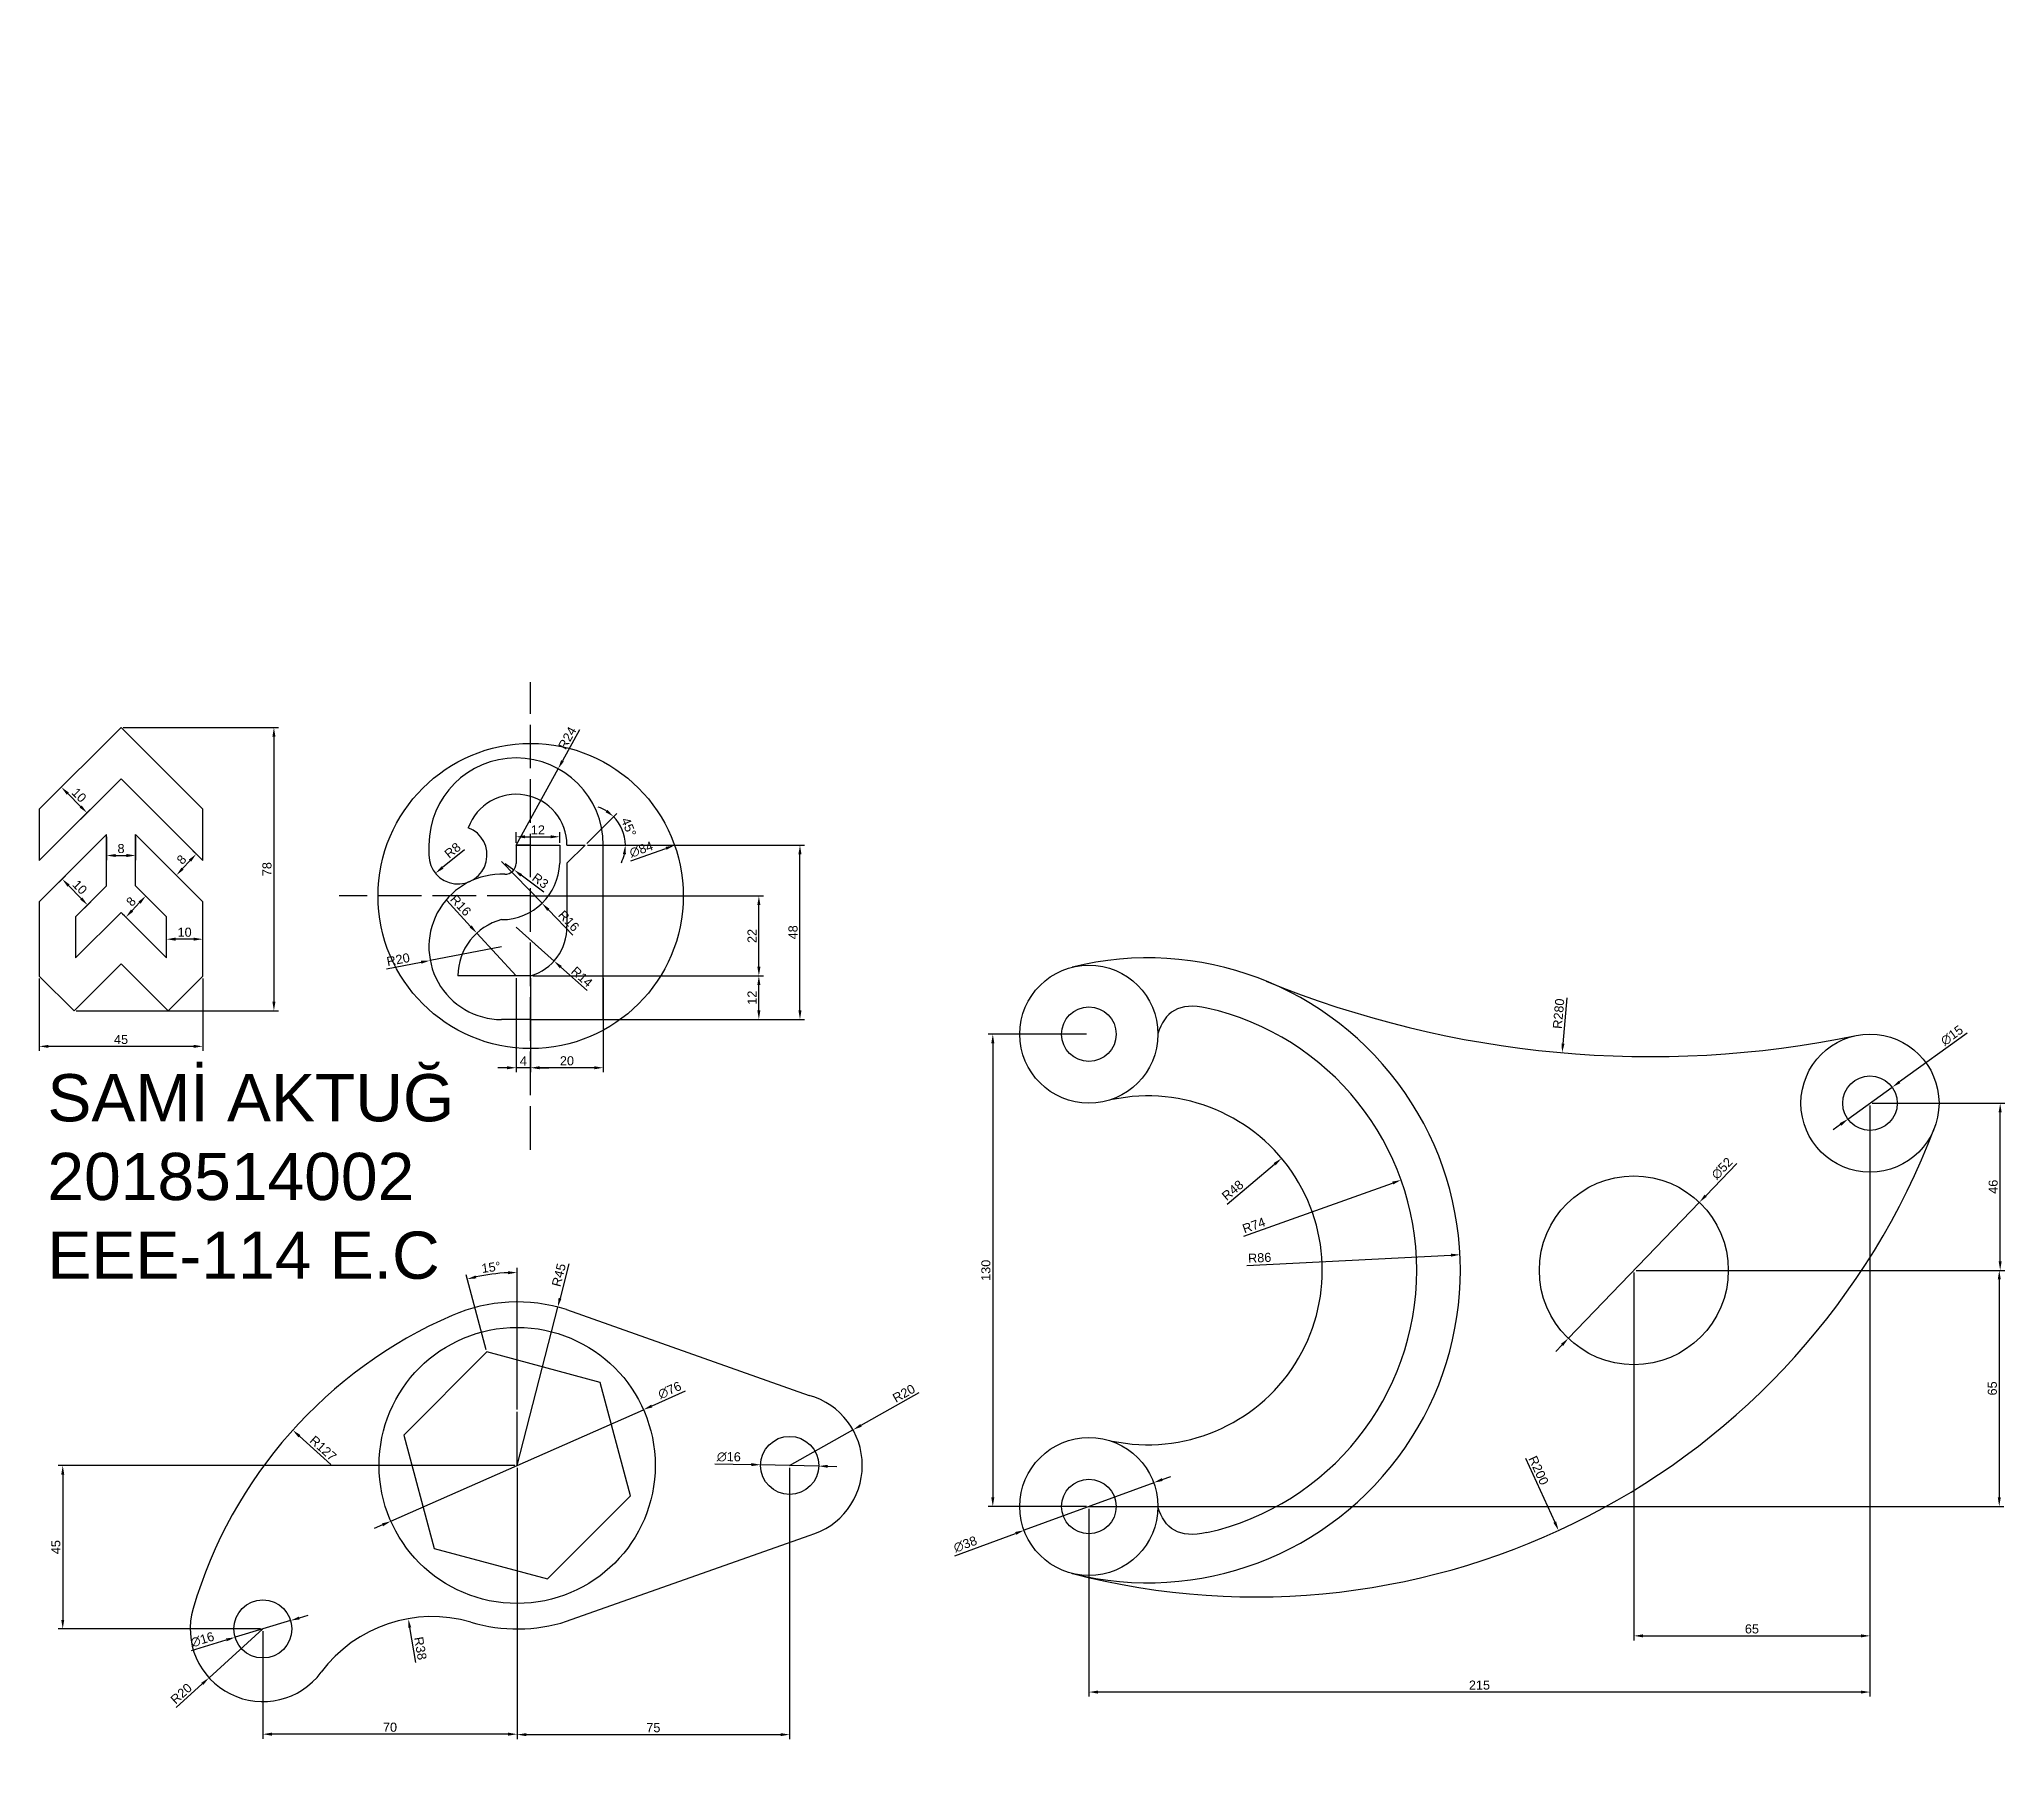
# Model space of a CAD drawing. Header units: millimetres. Extents: x 3 to 544, y 0 to 472.
import ezdxf

# ---------------------------------------------------------------- set-up
doc = ezdxf.new("R2010")
doc.units = ezdxf.units.MM
doc.linetypes.add('ACAD_ISO02W100', pattern=[15, 12, -3])
doc.layers.add('support', color=7, linetype='Continuous')
doc.styles.get("Standard").update_dxf_attribs({"font": 'arial.ttf'})
doc.dimstyles.new('ISO-25', dxfattribs={"dimtxt": 2.5, "dimasz": 2.5, "dimexe": 1.25, "dimexo": 0.625, "dimtad": 1, "dimtxsty": 'Standard', "dimcen": 2.5, "dimadec": 0, "dimazin": 0, "dimtfac": 1, "dimtmove": 0, "dimatfit": 3, "dimfxl": 1, "dimarcsym": 0})

# ---------------------------------------------------------------- blocks, each defined once
blk = doc.blocks.new('*D1')
at = {"color": 0, "lineweight": -2, "transparency": 16777216}
blk.add_line((423.3, 207.93), (422.19, 195.28), dxfattribs=at)
at = {"color": 0, "transparency": 16777216}
blk.add_solid([(421.78, 195.32), (422.61, 195.24), (421.97, 192.79)], dxfattribs=at)
at = {"color": 0, "transparency": 16777216, "insert": (421, 203.54), "char_height": 2.5, "attachment_point": 5, "rotation": 85.0121}
blk.add_mtext('R280', dxfattribs=at)
blk = doc.blocks.new('*D2')
at = {"color": 0, "lineweight": -2, "transparency": 16777216}
blk.add_line((411.84, 81.19), (419.94, 63.57), dxfattribs=at)
at = {"color": 0, "transparency": 16777216}
blk.add_solid([(420.32, 63.74), (419.56, 63.4), (420.99, 61.3)], dxfattribs=at)
at = {"color": 0, "transparency": 16777216, "insert": (415.48, 77.82), "char_height": 2.5, "attachment_point": 5, "rotation": 294.6895}
blk.add_mtext('R200', dxfattribs=at)
blk = doc.blocks.new('*D3')
at = {"color": 0, "lineweight": -2, "transparency": 16777216}
blk.add_line((329.73, 151.14), (342.83, 162.11), dxfattribs=at)
at = {"color": 0, "transparency": 16777216}
blk.add_solid([(342.56, 162.43), (343.1, 161.79), (344.75, 163.72)], dxfattribs=at)
at = {"color": 0, "transparency": 16777216, "insert": (331.28, 154.92), "char_height": 2.5, "attachment_point": 5, "rotation": 39.9592}
blk.add_mtext('R48', dxfattribs=at)
blk = doc.blocks.new('*D4')
at = {"color": 0, "lineweight": -2, "transparency": 16777216}
blk.add_line((334.34, 142.3), (375.3, 156.91), dxfattribs=at)
at = {"color": 0, "transparency": 16777216}
blk.add_solid([(375.16, 157.3), (375.44, 156.52), (377.66, 157.75)], dxfattribs=at)
at = {"color": 0, "transparency": 16777216, "insert": (337.11, 145.28), "char_height": 2.5, "attachment_point": 5, "rotation": 19.6274}
blk.add_mtext('R74', dxfattribs=at)
blk = doc.blocks.new('*D5')
at = {"color": 0, "lineweight": -2, "transparency": 16777216}
blk.add_line((335.2, 134.25), (391.35, 137.07), dxfattribs=at)
at = {"color": 0, "transparency": 16777216}
blk.add_solid([(391.33, 137.48), (391.37, 136.65), (393.85, 137.19)], dxfattribs=at)
at = {"color": 0, "transparency": 16777216, "insert": (338.71, 136.33), "char_height": 2.5, "attachment_point": 5, "rotation": 2.8663}
blk.add_mtext('R86', dxfattribs=at)
blk = doc.blocks.new('*D6')
at = {"color": 0, "lineweight": -2, "transparency": 16777216}
for p, q in [((291.08, 197.89), (264, 197.89)), ((265.25, 195.39), (265.25, 70.39)), ((291.08, 67.89), (264, 67.89))]:
    blk.add_line(p, q, dxfattribs=at)
at = {"color": 0, "transparency": 16777216}
for points in [[(264.83, 195.39), (265.67, 195.39), (265.25, 197.89)], [(264.83, 70.39), (265.67, 70.39), (265.25, 67.89)]]:
    blk.add_solid(points, dxfattribs=at)
at = {"color": 0, "transparency": 16777216, "insert": (263.35, 132.89), "char_height": 2.5, "attachment_point": 5, "rotation": 90}
blk.add_mtext('130', dxfattribs=at)
blk = doc.blocks.new('*D7')
at = {"color": 0, "lineweight": -2, "transparency": 16777216}
for p, q in [((311.89, 75.3), (314.24, 76.17)), ((309.54, 74.44), (273.87, 61.34)), ((254.81, 54.34), (271.53, 60.48))]:
    blk.add_line(p, q, dxfattribs=at)
at = {"color": 0, "transparency": 16777216}
for points in [[(311.75, 75.69), (312.03, 74.91), (309.54, 74.44)], [(271.38, 60.87), (271.67, 60.09), (273.87, 61.34)]]:
    blk.add_solid(points, dxfattribs=at)
at = {"color": 0, "transparency": 16777216, "insert": (257.68, 57.49), "char_height": 2.5, "attachment_point": 5, "rotation": 20.1683}
blk.add_mtext('∅38', dxfattribs=at)
blk = doc.blocks.new('*D8')
at = {"color": 0, "lineweight": -2, "transparency": 16777216}
for p, q in [((507.33, 178.89), (543.79, 178.89)), ((542.54, 135.39), (542.54, 176.39)), ((442.33, 132.89), (543.79, 132.89))]:
    blk.add_line(p, q, dxfattribs=at)
at = {"color": 0, "transparency": 16777216}
for points in [[(542.12, 176.39), (542.95, 176.39), (542.54, 178.89)], [(542.12, 135.39), (542.95, 135.39), (542.54, 132.89)]]:
    blk.add_solid(points, dxfattribs=at)
at = {"color": 0, "transparency": 16777216, "insert": (540.63, 155.89), "char_height": 2.5, "attachment_point": 5, "rotation": 90}
blk.add_mtext('46', dxfattribs=at)
blk = doc.blocks.new('*D9')
at = {"color": 0, "lineweight": -2, "transparency": 16777216}
for p, q in [((442.96, 132.89), (543.54, 132.89)), ((542.29, 130.39), (542.29, 70.39)), ((291.71, 67.89), (543.54, 67.89))]:
    blk.add_line(p, q, dxfattribs=at)
at = {"color": 0, "transparency": 16777216}
for points in [[(541.88, 130.39), (542.71, 130.39), (542.29, 132.89)], [(541.88, 70.39), (542.71, 70.39), (542.29, 67.89)]]:
    blk.add_solid(points, dxfattribs=at)
at = {"color": 0, "transparency": 16777216, "insert": (540.39, 100.39), "char_height": 2.5, "attachment_point": 5, "rotation": 90}
blk.add_mtext('65', dxfattribs=at)
blk = doc.blocks.new('*D10')
at = {"color": 0, "lineweight": -2, "transparency": 16777216}
for p, q in [((506.71, 178.27), (506.71, 15.56)), ((291.71, 67.27), (291.71, 15.56)), ((504.21, 16.81), (294.21, 16.81))]:
    blk.add_line(p, q, dxfattribs=at)
at = {"color": 0, "transparency": 16777216}
for points in [[(294.21, 17.22), (294.21, 16.39), (291.71, 16.81)], [(504.21, 17.22), (504.21, 16.39), (506.71, 16.81)]]:
    blk.add_solid(points, dxfattribs=at)
at = {"color": 0, "transparency": 16777216, "insert": (399.21, 18.71), "char_height": 2.5, "attachment_point": 5}
blk.add_mtext('215', dxfattribs=at)
blk = doc.blocks.new('*D11')
at = {"color": 0, "lineweight": -2, "transparency": 16777216}
for p, q in [((506.71, 178.27), (506.71, 31.03)), ((441.71, 132.27), (441.71, 31.03)), ((444.21, 32.28), (504.21, 32.28))]:
    blk.add_line(p, q, dxfattribs=at)
at = {"color": 0, "transparency": 16777216}
for points in [[(444.21, 32.7), (444.21, 31.86), (441.71, 32.28)], [(504.21, 32.7), (504.21, 31.86), (506.71, 32.28)]]:
    blk.add_solid(points, dxfattribs=at)
at = {"color": 0, "transparency": 16777216, "insert": (474.21, 34.18), "char_height": 2.5, "attachment_point": 5}
blk.add_mtext('65', dxfattribs=at)
blk = doc.blocks.new('*D12')
at = {"color": 0, "lineweight": -2, "transparency": 16777216}
for p, q in [((470.01, 162.28), (461.48, 153.42)), ((423.67, 114.16), (459.74, 151.62)), ((421.94, 112.36), (420.2, 110.56))]:
    blk.add_line(p, q, dxfattribs=at)
at = {"color": 0, "transparency": 16777216}
for points in [[(461.18, 153.71), (461.78, 153.13), (459.74, 151.62)], [(421.64, 112.65), (422.24, 112.07), (423.67, 114.16)]]:
    blk.add_solid(points, dxfattribs=at)
at = {"color": 0, "transparency": 16777216, "insert": (465.98, 160.94), "char_height": 2.5, "attachment_point": 5, "rotation": 46.0799}
blk.add_mtext('∅52', dxfattribs=at)
blk = doc.blocks.new('*D13')
at = {"color": 0, "lineweight": -2, "transparency": 16777216}
for p, q in [((533.48, 198.16), (514.82, 184.73)), ((500.62, 174.51), (512.79, 183.27)), ((498.59, 173.05), (496.56, 171.59))]:
    blk.add_line(p, q, dxfattribs=at)
at = {"color": 0, "transparency": 16777216}
for points in [[(514.58, 185.07), (515.07, 184.39), (512.79, 183.27)], [(498.35, 173.39), (498.83, 172.71), (500.62, 174.51)]]:
    blk.add_solid(points, dxfattribs=at)
at = {"color": 0, "transparency": 16777216, "insert": (529.26, 197.55), "char_height": 2.5, "attachment_point": 5, "rotation": 35.748}
blk.add_mtext('∅15', dxfattribs=at)
blk = doc.blocks.new('*D14')
at = {"color": 0, "lineweight": -2, "transparency": 16777216}
for p, q in [((3.23, 260.26), (9.74, 266.77)), ((10.31, 253.19), (16.81, 259.7)), ((10.62, 264.12), (14.16, 260.58))]:
    blk.add_line(p, q, dxfattribs=at)
at = {"color": 0, "transparency": 16777216}
for points in [[(10.92, 264.41), (10.33, 263.82), (8.86, 265.88)], [(14.45, 260.87), (13.86, 260.29), (15.93, 258.81)]]:
    blk.add_solid(points, dxfattribs=at)
at = {"color": 0, "transparency": 16777216, "insert": (13.74, 263.69), "char_height": 2.5, "attachment_point": 5, "rotation": 315}
blk.add_mtext('10', dxfattribs=at)
blk = doc.blocks.new('*D15')
at = {"color": 0, "lineweight": -2, "transparency": 16777216}
for p, q in [((21.29, 252.24), (21.29, 245.82)), ((29.29, 252.24), (29.29, 245.82)), ((23.79, 247.07), (26.79, 247.07))]:
    blk.add_line(p, q, dxfattribs=at)
at = {"color": 0, "transparency": 16777216}
for points in [[(23.79, 247.49), (23.79, 246.66), (21.29, 247.07)], [(26.79, 247.49), (26.79, 246.66), (29.29, 247.07)]]:
    blk.add_solid(points, dxfattribs=at)
at = {"color": 0, "transparency": 16777216, "insert": (25.29, 248.98), "char_height": 2.5, "attachment_point": 5}
blk.add_mtext('8', dxfattribs=at)
blk = doc.blocks.new('*D16')
at = {"color": 0, "lineweight": -2, "transparency": 16777216}
for p, q in [((25.92, 282.32), (68.62, 282.32)), ((67.37, 279.82), (67.37, 206.82)), ((12.97, 204.32), (68.62, 204.32))]:
    blk.add_line(p, q, dxfattribs=at)
at = {"color": 0, "transparency": 16777216}
for points in [[(66.95, 279.82), (67.78, 279.82), (67.37, 282.32)], [(66.95, 206.82), (67.78, 206.82), (67.37, 204.32)]]:
    blk.add_solid(points, dxfattribs=at)
at = {"color": 0, "transparency": 16777216, "insert": (65.47, 243.32), "char_height": 2.5, "attachment_point": 5, "rotation": 90}
blk.add_mtext('78', dxfattribs=at)
blk = doc.blocks.new('*D17')
at = {"color": 0, "lineweight": -2, "transparency": 16777216}
for p, q in [((2.79, 213.25), (2.79, 193.29)), ((47.79, 213.25), (47.79, 193.29)), ((45.29, 194.54), (5.29, 194.54))]:
    blk.add_line(p, q, dxfattribs=at)
at = {"color": 0, "transparency": 16777216}
for points in [[(5.29, 194.95), (5.29, 194.12), (2.79, 194.54)], [(45.29, 194.95), (45.29, 194.12), (47.79, 194.54)]]:
    blk.add_solid(points, dxfattribs=at)
at = {"color": 0, "transparency": 16777216, "insert": (25.29, 196.43), "char_height": 2.5, "attachment_point": 5}
blk.add_mtext('45', dxfattribs=at)
blk = doc.blocks.new('*D18')
at = {"color": 0, "lineweight": -2, "transparency": 16777216}
for p, q in [((37.79, 219.53), (37.79, 225.29)), ((45.29, 224.04), (40.29, 224.04)), ((47.79, 214.5), (47.79, 225.29))]:
    blk.add_line(p, q, dxfattribs=at)
at = {"color": 0, "transparency": 16777216}
for points in [[(40.29, 224.46), (40.29, 223.63), (37.79, 224.04)], [(45.29, 224.46), (45.29, 223.63), (47.79, 224.04)]]:
    blk.add_solid(points, dxfattribs=at)
at = {"color": 0, "transparency": 16777216, "insert": (42.79, 225.94), "char_height": 2.5, "attachment_point": 5}
blk.add_mtext('10', dxfattribs=at)
blk = doc.blocks.new('*D19')
at = {"color": 0, "lineweight": -2, "transparency": 16777216}
for p, q in [((6.24, 237.8), (9.98, 241.46)), ((14.33, 235.23), (10.83, 238.8)), ((13.24, 230.66), (16.97, 234.32))]:
    blk.add_line(p, q, dxfattribs=at)
at = {"color": 0, "transparency": 16777216}
for points in [[(11.13, 239.09), (10.54, 238.51), (9.09, 240.59)], [(14.63, 235.52), (14.03, 234.94), (16.08, 233.44)]]:
    blk.add_solid(points, dxfattribs=at)
at = {"color": 0, "transparency": 16777216, "insert": (13.94, 238.35), "char_height": 2.5, "attachment_point": 5, "rotation": 314.3933}
blk.add_mtext('10', dxfattribs=at)
blk = doc.blocks.new('*D20')
at = {"color": 0, "lineweight": -2, "transparency": 16777216}
for p, q in [((44.28, 245.66), (42.22, 243.46)), ((45.6, 247.84), (45.07, 248.34)), ((40.14, 241.99), (39.6, 242.49))]:
    blk.add_line(p, q, dxfattribs=at)
at = {"color": 0, "transparency": 16777216}
for points in [[(41.92, 243.74), (42.53, 243.18), (40.52, 241.63)], [(43.97, 245.94), (44.58, 245.37), (45.98, 247.48)]]:
    blk.add_solid(points, dxfattribs=at)
at = {"color": 0, "transparency": 16777216, "insert": (41.94, 245.94), "char_height": 2.5, "attachment_point": 5, "rotation": 46.9562}
blk.add_mtext('8', dxfattribs=at)
blk = doc.blocks.new('*D21')
at = {"color": 0, "lineweight": -2, "transparency": 16777216}
for p, q in [((30.38, 234.1), (28.33, 231.9)), ((31.71, 236.28), (31.17, 236.78)), ((26.24, 230.43), (25.71, 230.93))]:
    blk.add_line(p, q, dxfattribs=at)
at = {"color": 0, "transparency": 16777216}
for points in [[(30.08, 234.38), (30.69, 233.81), (32.09, 235.93)], [(28.03, 232.19), (28.64, 231.62), (26.62, 230.08)]]:
    blk.add_solid(points, dxfattribs=at)
at = {"color": 0, "transparency": 16777216, "insert": (28.05, 234.39), "char_height": 2.5, "attachment_point": 5, "rotation": 46.9562}
blk.add_mtext('8', dxfattribs=at)
blk = doc.blocks.new('*D22')
at = {"color": 0, "lineweight": -2, "transparency": 16777216}
blk.add_line((165.59, 245.63), (175.29, 249.04), dxfattribs=at)
at = {"color": 0, "transparency": 16777216}
blk.add_solid([(175.15, 249.43), (175.43, 248.65), (177.65, 249.87)], dxfattribs=at)
at = {"color": 0, "transparency": 16777216, "insert": (168.49, 248.74), "char_height": 2.5, "attachment_point": 5, "rotation": 19.393}
blk.add_mtext('∅84', dxfattribs=at)
blk = doc.blocks.new('*D23')
at = {"color": 0, "lineweight": -2, "transparency": 16777216}
blk.add_line((119.81, 248.66), (113.76, 243.76), dxfattribs=at)
at = {"color": 0, "transparency": 16777216}
blk.add_solid([(113.5, 244.08), (114.03, 243.44), (111.82, 242.18)], dxfattribs=at)
at = {"color": 0, "transparency": 16777216, "insert": (116.56, 248.48), "char_height": 2.5, "attachment_point": 5, "rotation": 39.0504}
blk.add_mtext('R8', dxfattribs=at)
blk = doc.blocks.new('*D24')
at = {"color": 0, "lineweight": -2, "transparency": 16777216}
for p, q in [((130.03, 221.93), (110.39, 218.18)), ((98.39, 215.89), (107.93, 217.71))]:
    blk.add_line(p, q, dxfattribs=at)
at = {"color": 0, "transparency": 16777216}
blk.add_solid([(107.85, 218.12), (108.01, 217.3), (110.39, 218.18)], dxfattribs=at)
at = {"color": 0, "transparency": 16777216, "insert": (101.58, 218.43), "char_height": 2.5, "attachment_point": 5, "rotation": 10.8048}
blk.add_mtext('R20', dxfattribs=at)
blk = doc.blocks.new('*D25')
at = {"color": 0, "lineweight": -2, "transparency": 16777216}
for p, q in [((114.95, 234.72), (121.52, 227.56)), ((134.03, 213.93), (123.21, 225.71))]:
    blk.add_line(p, q, dxfattribs=at)
at = {"color": 0, "transparency": 16777216}
blk.add_solid([(121.83, 227.84), (121.22, 227.27), (123.21, 225.71)], dxfattribs=at)
at = {"color": 0, "transparency": 16777216, "insert": (118.79, 233.34), "char_height": 2.5, "attachment_point": 5, "rotation": 312.5468}
blk.add_mtext('R16', dxfattribs=at)
blk = doc.blocks.new('*D26')
at = {"color": 0, "lineweight": -2, "transparency": 16777216}
for p, q in [((134.04, 227.34), (144.48, 218.02)), ((153.58, 209.88), (146.34, 216.35))]:
    blk.add_line(p, q, dxfattribs=at)
at = {"color": 0, "transparency": 16777216}
blk.add_solid([(146.62, 216.66), (146.06, 216.04), (144.48, 218.02)], dxfattribs=at)
at = {"color": 0, "transparency": 16777216, "insert": (152.15, 213.68), "char_height": 2.5, "attachment_point": 5, "rotation": 318.22}
blk.add_mtext('R14', dxfattribs=at)
blk = doc.blocks.new('*D27')
at = {"color": 0, "lineweight": -2, "transparency": 16777216}
for p, q in [((130.04, 245.42), (141.17, 233.92)), ((149.67, 225.14), (142.91, 232.12))]:
    blk.add_line(p, q, dxfattribs=at)
at = {"color": 0, "transparency": 16777216}
blk.add_solid([(143.21, 232.41), (142.61, 231.83), (141.17, 233.92)], dxfattribs=at)
at = {"color": 0, "transparency": 16777216, "insert": (148.52, 229.06), "char_height": 2.5, "attachment_point": 5, "rotation": 314.0644}
blk.add_mtext('R16', dxfattribs=at)
blk = doc.blocks.new('*D28')
at = {"color": 0, "lineweight": -2, "transparency": 16777216}
for p, q in [((131.03, 244.9), (133.45, 243.12)), ((141.71, 237.01), (135.46, 241.63))]:
    blk.add_line(p, q, dxfattribs=at)
at = {"color": 0, "transparency": 16777216}
blk.add_solid([(135.7, 241.97), (135.21, 241.3), (133.45, 243.12)], dxfattribs=at)
at = {"color": 0, "transparency": 16777216, "insert": (140.72, 240.11), "char_height": 2.5, "attachment_point": 5, "rotation": 323.5112}
blk.add_mtext('R3', dxfattribs=at)
blk = doc.blocks.new('*D29')
at = {"color": 0, "lineweight": -2, "transparency": 16777216}
for p, q in [((138.66, 213.93), (202.11, 213.93)), ((200.86, 204.43), (200.86, 211.43)), ((138.66, 201.93), (202.11, 201.93))]:
    blk.add_line(p, q, dxfattribs=at)
at = {"color": 0, "transparency": 16777216}
for points in [[(200.44, 211.43), (201.28, 211.43), (200.86, 213.93)], [(200.44, 204.43), (201.28, 204.43), (200.86, 201.93)]]:
    blk.add_solid(points, dxfattribs=at)
at = {"color": 0, "transparency": 16777216, "insert": (198.98, 207.93), "char_height": 2.5, "attachment_point": 5, "rotation": 90}
blk.add_mtext('12', dxfattribs=at)
blk = doc.blocks.new('*D30')
at = {"color": 0, "lineweight": -2, "transparency": 16777216}
for p, q in [((138.66, 235.93), (202.11, 235.93)), ((200.86, 216.43), (200.86, 233.43)), ((139.28, 213.93), (202.11, 213.93))]:
    blk.add_line(p, q, dxfattribs=at)
at = {"color": 0, "transparency": 16777216}
for points in [[(200.44, 233.43), (201.28, 233.43), (200.86, 235.93)], [(200.44, 216.43), (201.28, 216.43), (200.86, 213.93)]]:
    blk.add_solid(points, dxfattribs=at)
at = {"color": 0, "transparency": 16777216, "insert": (198.98, 224.93), "char_height": 2.5, "attachment_point": 5, "rotation": 90}
blk.add_mtext('22', dxfattribs=at)
blk = doc.blocks.new('*D31')
at = {"color": 0, "lineweight": -2, "transparency": 16777216}
for p, q in [((153.66, 249.93), (213.42, 249.93)), ((212.17, 204.43), (212.17, 247.43)), ((138.66, 201.93), (213.42, 201.93))]:
    blk.add_line(p, q, dxfattribs=at)
at = {"color": 0, "transparency": 16777216}
for points in [[(211.75, 247.43), (212.59, 247.43), (212.17, 249.93)], [(211.75, 204.43), (212.59, 204.43), (212.17, 201.93)]]:
    blk.add_solid(points, dxfattribs=at)
at = {"color": 0, "transparency": 16777216, "insert": (210.27, 225.93), "char_height": 2.5, "attachment_point": 5, "rotation": 90}
blk.add_mtext('48', dxfattribs=at)
blk = doc.blocks.new('*D32')
at = {"color": 0, "lineweight": -2, "transparency": 16777216}
for p, q in [((153.48, 250.37), (161.76, 258.65)), ((153.66, 249.93), (165.37, 249.93))]:
    blk.add_line(p, q, dxfattribs=at)
for start, end in [(57.943, 70.8861), (360, 45), (334.1139, 347.057)]:
    blk.add_arc((153.03, 249.93), 11.09, start, end, dxfattribs=at)
at = {"color": 0, "transparency": 16777216}
for points in [[(159.18, 259.65), (158.66, 259), (160.88, 257.77)], [(163.43, 247.49), (164.26, 247.39), (164.12, 249.93)]]:
    blk.add_solid(points, dxfattribs=at)
at = {"color": 0, "transparency": 16777216, "insert": (165.03, 254.9), "char_height": 2.5, "attachment_point": 5, "rotation": 292.5}
blk.add_mtext('45°', dxfattribs=at)
blk = doc.blocks.new('*D33')
at = {"color": 0, "lineweight": -2, "transparency": 16777216}
for p, q in [((134.03, 213.3), (134.03, 187.4)), ((138.03, 213.3), (138.03, 187.4)), ((131.53, 188.65), (129.03, 188.65)), ((138.03, 188.65), (134.03, 188.65)), ((140.53, 188.65), (143.03, 188.65))]:
    blk.add_line(p, q, dxfattribs=at)
at = {"color": 0, "transparency": 16777216}
for points in [[(131.53, 189.07), (131.53, 188.23), (134.03, 188.65)], [(140.53, 189.07), (140.53, 188.23), (138.03, 188.65)]]:
    blk.add_solid(points, dxfattribs=at)
at = {"color": 0, "transparency": 16777216, "insert": (136.03, 190.52), "char_height": 2.5, "attachment_point": 5}
blk.add_mtext('4', dxfattribs=at)
blk = doc.blocks.new('*D34')
at = {"color": 0, "lineweight": -2, "transparency": 16777216}
for p, q in [((138.03, 213.3), (138.03, 187.4)), ((158.03, 213.3), (158.03, 187.4)), ((155.53, 188.65), (140.53, 188.65))]:
    blk.add_line(p, q, dxfattribs=at)
at = {"color": 0, "transparency": 16777216}
for points in [[(140.53, 189.07), (140.53, 188.23), (138.03, 188.65)], [(155.53, 189.07), (155.53, 188.23), (158.03, 188.65)]]:
    blk.add_solid(points, dxfattribs=at)
at = {"color": 0, "transparency": 16777216, "insert": (148.03, 190.55), "char_height": 2.5, "attachment_point": 5}
blk.add_mtext('20', dxfattribs=at)
blk = doc.blocks.new('*D35')
at = {"color": 0, "lineweight": -2, "transparency": 16777216}
for p, q in [((134.03, 250.55), (134.03, 253.48)), ((136.53, 252.23), (143.53, 252.23)), ((146.03, 250.55), (146.03, 253.48))]:
    blk.add_line(p, q, dxfattribs=at)
at = {"color": 0, "transparency": 16777216}
for points in [[(136.53, 252.64), (136.53, 251.81), (134.03, 252.23)], [(143.53, 252.64), (143.53, 251.81), (146.03, 252.23)]]:
    blk.add_solid(points, dxfattribs=at)
at = {"color": 0, "transparency": 16777216, "insert": (140.03, 254.11), "char_height": 2.5, "attachment_point": 5}
blk.add_mtext('12', dxfattribs=at)
blk = doc.blocks.new('*D36')
at = {"color": 0, "lineweight": -2, "transparency": 16777216}
for p, q in [((151.5, 281.65), (146.81, 273.14)), ((134.03, 249.93), (145.61, 270.95))]:
    blk.add_line(p, q, dxfattribs=at)
at = {"color": 0, "transparency": 16777216}
blk.add_solid([(146.45, 273.34), (147.18, 272.94), (145.61, 270.95)], dxfattribs=at)
at = {"color": 0, "transparency": 16777216, "insert": (148.11, 279.4), "char_height": 2.5, "attachment_point": 5, "rotation": 61.1698}
blk.add_mtext('R24', dxfattribs=at)
blk = doc.blocks.new('*D37')
at = {"color": 0, "lineweight": -2, "transparency": 16777216}
blk.add_line((83.08, 79.43), (74.41, 87.24), dxfattribs=at)
at = {"color": 0, "transparency": 16777216}
blk.add_solid([(74.69, 87.55), (74.13, 86.93), (72.55, 88.91)], dxfattribs=at)
at = {"color": 0, "transparency": 16777216, "insert": (80.93, 83.9), "char_height": 2.5, "attachment_point": 5, "rotation": 318.0218}
blk.add_mtext('R127', dxfattribs=at)
blk = doc.blocks.new('*D38')
at = {"color": 0, "lineweight": -2, "transparency": 16777216}
blk.add_line((106.43, 24.96), (104.76, 34.54), dxfattribs=at)
at = {"color": 0, "transparency": 16777216}
blk.add_solid([(105.17, 34.62), (104.35, 34.47), (104.33, 37.01)], dxfattribs=at)
at = {"color": 0, "transparency": 16777216, "insert": (107.69, 28.85), "char_height": 2.5, "attachment_point": 5, "rotation": 279.8921}
blk.add_mtext('R38', dxfattribs=at)
blk = doc.blocks.new('*D39')
at = {"color": 0, "lineweight": -2, "transparency": 16777216}
for p, q in [((64.32, 34.19), (49.51, 20.75)), ((40.47, 12.54), (47.66, 19.07))]:
    blk.add_line(p, q, dxfattribs=at)
at = {"color": 0, "transparency": 16777216}
blk.add_solid([(47.38, 19.37), (47.94, 18.76), (49.51, 20.75)], dxfattribs=at)
at = {"color": 0, "transparency": 16777216, "insert": (41.86, 16.37), "char_height": 2.5, "attachment_point": 5, "rotation": 42.227}
blk.add_mtext('R20', dxfattribs=at)
blk = doc.blocks.new('*D40')
at = {"color": 0, "lineweight": -2, "transparency": 16777216}
for p, q in [((74.38, 37.21), (76.77, 37.93)), ((71.98, 36.49), (56.66, 31.88)), ((44.64, 28.27), (54.27, 31.16))]:
    blk.add_line(p, q, dxfattribs=at)
at = {"color": 0, "transparency": 16777216}
for points in [[(74.26, 37.61), (74.5, 36.81), (71.98, 36.49)], [(54.15, 31.56), (54.39, 30.77), (56.66, 31.88)]]:
    blk.add_solid(points, dxfattribs=at)
at = {"color": 0, "transparency": 16777216, "insert": (47.69, 31.25), "char_height": 2.5, "attachment_point": 5, "rotation": 16.727}
blk.add_mtext('∅16', dxfattribs=at)
blk = doc.blocks.new('*D41')
at = {"color": 0, "lineweight": -2, "transparency": 16777216}
for p, q in [((188.78, 79.65), (198.82, 79.43)), ((217.32, 79), (201.32, 79.37)), ((219.82, 78.95), (222.32, 78.89))]:
    blk.add_line(p, q, dxfattribs=at)
at = {"color": 0, "transparency": 16777216}
for points in [[(198.83, 79.84), (198.81, 79.01), (201.32, 79.37)], [(219.83, 79.36), (219.81, 78.53), (217.32, 79)]]:
    blk.add_solid(points, dxfattribs=at)
at = {"color": 0, "transparency": 16777216, "insert": (192.6, 81.54), "char_height": 2.5, "attachment_point": 5, "rotation": 358.6958}
blk.add_mtext('∅16', dxfattribs=at)
blk = doc.blocks.new('*D42')
at = {"color": 0, "lineweight": -2, "transparency": 16777216}
for p, q in [((244.85, 99.13), (228.94, 90.2)), ((209.32, 79.19), (226.76, 88.98))]:
    blk.add_line(p, q, dxfattribs=at)
at = {"color": 0, "transparency": 16777216}
blk.add_solid([(228.74, 90.56), (229.15, 89.84), (226.76, 88.98)], dxfattribs=at)
at = {"color": 0, "transparency": 16777216, "insert": (240.77, 99.02), "char_height": 2.5, "attachment_point": 5, "rotation": 29.3052}
blk.add_mtext('R20', dxfattribs=at)
blk = doc.blocks.new('*D43')
at = {"color": 0, "lineweight": -2, "transparency": 16777216}
for p, q in [((125.79, 111.02), (120.25, 131.69)), ((134.32, 94.54), (134.32, 133.54))]:
    blk.add_line(p, q, dxfattribs=at)
blk.add_arc((134.32, 79.19), 53.1, 92.6976, 102.3024, dxfattribs=at)
at = {"color": 0, "transparency": 16777216}
for points in [[(123.1, 130.67), (122.91, 131.48), (120.58, 130.48)], [(131.81, 132.65), (131.83, 131.82), (134.32, 132.29)]]:
    blk.add_solid(points, dxfattribs=at)
at = {"color": 0, "transparency": 16777216, "insert": (127.14, 133.72), "char_height": 2.5, "attachment_point": 5, "rotation": 7.5}
blk.add_mtext('15°', dxfattribs=at)
blk = doc.blocks.new('*D44')
at = {"color": 0, "lineweight": -2, "transparency": 16777216}
for p, q in [((180.57, 99.6), (171.37, 95.54)), ((99.56, 63.84), (169.09, 94.53)), ((97.27, 62.83), (94.98, 61.83))]:
    blk.add_line(p, q, dxfattribs=at)
at = {"color": 0, "transparency": 16777216}
for points in [[(171.21, 95.92), (171.54, 95.16), (169.09, 94.53)], [(97.1, 63.22), (97.44, 62.45), (99.56, 63.84)]]:
    blk.add_solid(points, dxfattribs=at)
at = {"color": 0, "transparency": 16777216, "insert": (176.32, 99.88), "char_height": 2.5, "attachment_point": 5, "rotation": 23.8138}
blk.add_mtext('∅76', dxfattribs=at)
blk = doc.blocks.new('*D45')
at = {"color": 0, "lineweight": -2, "transparency": 16777216}
for p, q in [((148.54, 134.64), (146.12, 125.2)), ((134.32, 79.19), (145.5, 122.78))]:
    blk.add_line(p, q, dxfattribs=at)
at = {"color": 0, "transparency": 16777216}
blk.add_solid([(145.72, 125.3), (146.52, 125.09), (145.5, 122.78)], dxfattribs=at)
at = {"color": 0, "transparency": 16777216, "insert": (145.81, 131.6), "char_height": 2.5, "attachment_point": 5, "rotation": 75.6162}
blk.add_mtext('R45', dxfattribs=at)
blk = doc.blocks.new('*D46')
at = {"color": 0, "lineweight": -2, "transparency": 16777216}
for p, q in [((133.7, 79.19), (7.99, 79.19)), ((9.24, 76.69), (9.24, 36.69)), ((63.7, 34.19), (7.99, 34.19))]:
    blk.add_line(p, q, dxfattribs=at)
at = {"color": 0, "transparency": 16777216}
for points in [[(8.83, 76.69), (9.66, 76.69), (9.24, 79.19)], [(8.83, 36.69), (9.66, 36.69), (9.24, 34.19)]]:
    blk.add_solid(points, dxfattribs=at)
at = {"color": 0, "transparency": 16777216, "insert": (7.35, 56.69), "char_height": 2.5, "attachment_point": 5, "rotation": 90}
blk.add_mtext('45', dxfattribs=at)
blk = doc.blocks.new('*D47')
at = {"color": 0, "lineweight": -2, "transparency": 16777216}
for p, q in [((134.32, 78.56), (134.32, 3.97)), ((64.32, 33.56), (64.32, 3.97)), ((131.82, 5.22), (66.82, 5.22))]:
    blk.add_line(p, q, dxfattribs=at)
at = {"color": 0, "transparency": 16777216}
for points in [[(66.82, 5.64), (66.82, 4.8), (64.32, 5.22)], [(131.82, 5.64), (131.82, 4.8), (134.32, 5.22)]]:
    blk.add_solid(points, dxfattribs=at)
at = {"color": 0, "transparency": 16777216, "insert": (99.32, 7.12), "char_height": 2.5, "attachment_point": 5}
blk.add_mtext('70', dxfattribs=at)
blk = doc.blocks.new('*D48')
at = {"color": 0, "lineweight": -2, "transparency": 16777216}
for p, q in [((134.32, 78.56), (134.32, 3.85)), ((209.32, 78.56), (209.32, 3.85)), ((136.82, 5.1), (206.82, 5.1))]:
    blk.add_line(p, q, dxfattribs=at)
at = {"color": 0, "transparency": 16777216}
for points in [[(136.82, 5.51), (136.82, 4.68), (134.32, 5.1)], [(206.82, 5.51), (206.82, 4.68), (209.32, 5.1)]]:
    blk.add_solid(points, dxfattribs=at)
at = {"color": 0, "transparency": 16777216, "insert": (171.82, 6.99), "char_height": 2.5, "attachment_point": 5}
blk.add_mtext('75', dxfattribs=at)

msp = doc.modelspace()

# ---------------------------------------------------------------- linework, layer by layer
for p, q in [((25.292, 282.32), (2.792, 259.82)), ((25.292, 282.32), (47.792, 259.82)), ((25.292, 268.178), (2.792, 245.678)), ((25.292, 268.178), (2.792, 245.678)), ((25.292, 268.178), (47.792, 245.678)), ((2.792, 259.82), (2.792, 245.678)), ((47.792, 245.678), (47.792, 259.82)), ((21.292, 252.864), (2.792, 234.364)), ((21.292, 238.722), (21.292, 252.864)), ((29.292, 252.864), (47.792, 234.364)), ((29.292, 238.722), (29.292, 252.864)), ((110.034, 249.926), (110.034, 247.224)), ((134.034, 249.926), (146.034, 249.926)), ((134.034, 249.926), (134.034, 244.904)), ((146.034, 249.926), (146.034, 244.926)), ((148.034, 249.926), (153.034, 249.926)), ((153.034, 249.926), (148.034, 244.926)), ((158.034, 201.926), (158.034, 249.926)), ((148.034, 244.926), (148.034, 230.926)), ((21.292, 238.722), (12.792, 230.222)), ((29.292, 238.722), (37.792, 230.222)), ((2.792, 234.364), (2.792, 213.874)), ((47.792, 213.874), (47.792, 234.364)), ((25.292, 231.408), (12.792, 218.908)), ((12.792, 230.222), (12.792, 218.908)), ((25.292, 231.408), (37.792, 218.908)), ((37.792, 218.908), (37.792, 230.222)), ((148.034, 230.926), (148.034, 227.628)), ((25.292, 217.266), (12.346, 204.32)), ((25.292, 217.266), (38.238, 204.32)), ((12.346, 204.32), (2.792, 213.874)), ((38.238, 204.32), (47.792, 213.874)), ((134.034, 213.926), (118.034, 213.926)), ((138.034, 213.926), (134.034, 213.926)), ((138.034, 201.926), (130.034, 201.926)), ((138.034, 201.926), (158.034, 201.926)), ((147.933, 122.079), (214.691, 98.453)), ((134.321, 79.187), (134.321, 93.913)), ((147.933, 36.295), (214.691, 59.921))]:
    msp.add_line(p, q)
at = {"linetype": 'ACAD_ISO02W100'}
msp.add_line((138.034, 201.926), (158.034, 201.926), dxfattribs=at)
msp.add_lwpolyline([(103.092, 87.555), (111.46, 56.325), (142.69, 47.957), (165.551, 70.819), (157.183, 102.049), (125.953, 110.417)], close=True)
for centre, radius in [((138.034, 235.926), 42), ((291.707, 197.891), 19), ((291.707, 197.891), 7.5), ((506.707, 178.891), 19), ((506.707, 178.891), 7.5), ((441.707, 132.891), 26), ((134.321, 79.187), 38), ((209.321, 79.187), 8), ((291.707, 67.891), 19), ((291.707, 67.891), 7.5), ((64.321, 34.187), 8)]:
    msp.add_circle(centre, radius)
for centre, radius, start, end in [((134.034, 249.926), 24, 0, 180), ((134.034, 249.926), 14, 0, 160.04884), ((118.034, 247.224), 8, 180, 69.20482), ((130.041, 245.418), 16, 269.97291, 358.23812), ((131.034, 244.904), 3, 267.50809, 0), ((130.034, 221.926), 20, 87.50809, 270), ((134.034, 213.926), 16, 104.47751, 180), ((134.037, 227.343), 14, 286.58913, 1.16786), ((307.956, 132.891), 86, 255.96535, 104.03465), ((446.319, 471.729), 280, 247.78745, 281.65198), ((307.956, 132.891), 74, 282.6837, 77.3163), ((307.956, 132.891), 48, 255.96535, 104.03465), ((337.447, 243.016), 200, 255.36224, 339.25048), ((166.965, 3.964), 127, 113.45859, 163.5933), ((134.321, 79.187), 45, 72.39392, 113.45859), ((209.321, 79.187), 20, 285.57291, 74.42709), ((64.321, 34.187), 20, 163.5933, 323.35824), ((110.86, -0.428), 38, 73.58024, 143.35824), ((134.321, 79.187), 45, 253.58024, 287.60608)]:
    msp.add_arc(centre, radius, start, end)
for points in [[(324.204, 205.085), (316.561, 206.805), (312.467, 203.951), (310.707, 198.032)], [(324.204, 60.696), (316.561, 58.976), (312.467, 61.83), (310.707, 67.749)]]:
    msp.add_open_spline(points, degree=3)
at = {"layer": 'support', "linetype": 'ACAD_ISO02W100'}
for p, q in [((138.034, 166.082), (138.034, 294.79)), ((138.034, 249.926), (134.034, 249.926)), ((138.034, 235.926), (85.29, 235.926)), ((138.034, 213.926), (134.034, 213.926)), ((138.034, 201.926), (158.034, 201.926))]:
    msp.add_line(p, q, dxfattribs=at)
at = {"layer": 'support', "color": 4, "linetype": 'ACAD_ISO02W100'}
msp.add_line((138.034, 235.926), (193.74, 235.926), dxfattribs=at)

# ---------------------------------------------------------------- texts
at = {"insert": (5.015, 186.901), "char_height": 13, "attachment_point": 1}
msp.add_mtext_dynamic_manual_height_columns('{\\C254;SAMİ AKTUĞ\\P2018514002\\PEEE-114 E.C}', width=134.75128, gutter_width=12.5, heights=[103.873], dxfattribs=at)

# ---------------------------------------------------------------- dimensions: what is measured, and where the dimension line sits
at = {"color": 2}
for center, mpoint, picture, middle in [((446.319, 471.729), (421.975, 192.789), '*D1', (422.899, 203.373)), ((118.034, 247.224), (111.821, 242.184), '*D23', (117.757, 246.999)), ((337.447, 243.016), (420.987, 61.299), '*D2', (413.756, 77.03)), ((307.956, 132.891), (344.748, 163.718), '*D3', (332.503, 153.459)), ((307.956, 132.891), (377.656, 157.747), '*D4', (337.736, 143.511)), ((307.956, 132.891), (393.848, 137.191), '*D5', (338.805, 134.435)), ((209.321, 79.187), (226.762, 88.976), '*D42', (241.705, 97.364)), ((166.965, 3.964), (72.553, 88.908), '*D37', (79.677, 82.498)), ((110.86, -0.428), (104.332, 37.007), '*D38', (105.811, 28.521))]:
    dim = msp.add_radius_dim(center=center, mpoint=mpoint, dimstyle='ISO-25', dxfattribs=at)
    dim.commit()
    dim.dimension.update_dxf_attribs({"geometry": picture, "text_midpoint": middle, "dimtype": 164})
at = {"color": 4}
for base, p1, p2, picture, middle in [((67.367, 204.32), (25.292, 282.32), (12.346, 204.32), '*D16', (65.465, 243.32)), ((212.169, 249.926), (138.034, 201.926), (153.034, 249.926), '*D31', (210.267, 225.926)), ((200.861, 235.926), (138.659, 213.926), (138.034, 235.926), '*D30', (198.981, 224.926)), ((200.861, 213.926), (138.034, 201.926), (138.034, 213.926), '*D29', (198.981, 207.926)), ((265.249, 67.891), (291.707, 197.891), (291.707, 67.891), '*D6', (263.347, 132.891)), ((542.536, 178.891), (441.707, 132.891), (506.707, 178.891), '*D8', (540.634, 155.891)), ((542.293, 67.891), (442.332, 132.891), (291.082, 67.891), '*D9', (540.391, 100.391)), ((9.243, 34.187), (134.321, 79.187), (64.321, 34.187), '*D46', (7.347, 56.687))]:
    dim = msp.add_linear_dim(base=base, p1=p1, p2=p2, angle=90, dimstyle='ISO-25', dxfattribs=at)
    dim.commit()
    dim.dimension.update_dxf_attribs({"geometry": picture, "text_midpoint": middle})
at = {"color": 2}
for center, mpoint, picture, middle in [((134.034, 249.926), (145.607, 270.951), '*D36', (148.11, 279.398)), ((130.041, 245.418), (141.169, 233.921), '*D27', (148.524, 229.056)), ((131.034, 244.904), (133.446, 243.12), '*D28', (140.72, 240.106)), ((134.034, 213.926), (123.215, 225.713), '*D25', (118.793, 233.343)), ((134.037, 227.343), (144.477, 218.015), '*D26', (152.147, 213.683)), ((130.034, 221.926), (110.388, 218.177), '*D24', (101.577, 218.431)), ((134.321, 79.187), (145.5, 122.776), '*D45', (145.805, 131.598)), ((64.321, 34.187), (49.512, 20.746), '*D39', (41.86, 16.369))]:
    dim = msp.add_radius_dim(center=center, mpoint=mpoint, dimstyle='ISO-25', dxfattribs=at)
    dim.commit()
    dim.dimension.update_dxf_attribs({"geometry": picture, "text_midpoint": middle})
at = {"color": 4}
for p1, p2, distance, picture, middle in [((2.792, 259.82), (9.863, 252.749), 8.575, '*D14', (13.735, 263.692)), ((12.792, 230.222), (5.796, 237.367), -4.603, '*D19', (13.942, 238.345))]:
    dim = msp.add_aligned_dim(p1=p1, p2=p2, distance=distance, dimstyle='ISO-25', dxfattribs=at)
    dim.commit()
    dim.dimension.update_dxf_attribs({"geometry": picture, "text_midpoint": middle})
at = {"color": 6}
for base, line1, line2, picture, middle in [((163.746, 252.796), ((153.034, 249.926), (148.034, 244.926)), ((148.034, 249.926), (153.034, 249.926)), '*D32', (165.032, 254.896)), ((129.693, 132.09), ((134.321, 79.187), (134.321, 93.913)), ((134.321, 79.187), (125.953, 110.417)), '*D43', (127.142, 133.723))]:
    dim = msp.add_angular_dim_2l(base=base, line1=line1, line2=line2, dimstyle='ISO-25', dxfattribs=at)
    dim.commit()
    dim.dimension.update_dxf_attribs({"geometry": picture, "text_midpoint": middle})
at = {"color": 4}
for base, p1, p2, picture, middle in [((146.034, 252.227), (134.034, 249.926), (146.034, 249.926), '*D35', (140.034, 254.107)), ((29.292, 247.074), (21.292, 252.864), (29.292, 252.864), '*D15', (25.292, 248.976)), ((37.792, 224.042), (47.792, 213.874), (37.792, 218.908), '*D18', (42.792, 225.944)), ((2.792, 194.537), (47.792, 213.874), (2.792, 213.874), '*D17', (25.292, 196.434)), ((134.034, 188.65), (138.034, 213.926), (134.034, 213.926), '*D33', (136.034, 190.525)), ((138.034, 188.65), (158.034, 213.926), (138.034, 213.926), '*D34', (148.034, 190.551)), ((291.707, 16.808), (506.707, 178.891), (291.707, 67.891), '*D10', (399.207, 18.709)), ((506.707, 32.281), (441.707, 132.891), (506.707, 178.891), '*D11', (474.207, 34.182)), ((64.321, 5.219), (134.321, 79.187), (64.321, 34.187), '*D47', (99.321, 7.121)), ((209.321, 5.098), (134.321, 79.187), (209.321, 79.187), '*D48', (171.821, 6.994))]:
    dim = msp.add_linear_dim(base=base, p1=p1, p2=p2, dimstyle='ISO-25', dxfattribs=at)
    dim.commit()
    dim.dimension.update_dxf_attribs({"geometry": picture, "text_midpoint": middle})
at = {"color": 3}
for p1, p2, picture, middle in [((98.417, 221.98), (177.651, 249.872), '*D22', (169.145, 246.877)), ((500.621, 174.509), (512.794, 183.272), '*D13', (530.407, 195.951)), ((423.672, 114.163), (459.742, 151.619), '*D12', (467.397, 159.568)), ((309.542, 74.441), (273.872, 61.34), '*D7', (258.357, 55.641))]:
    dim = msp.add_diameter_dim_2p(p1=p1, p2=p2, dimstyle='ISO-25', dxfattribs=at)
    dim.commit()
    dim.dimension.update_dxf_attribs({"geometry": picture, "text_midpoint": middle, "dimtype": 163})
at = {"color": 4}
for base, p1, p2, picture, middle in [((40.518, 241.633), (46.057, 247.413), (40.594, 241.563), '*D20', (43.331, 244.645)), ((26.625, 230.076), (32.164, 235.855), (26.7, 230.005), '*D21', (29.437, 233.087))]:
    dim = msp.add_linear_dim(base=base, p1=p1, p2=p2, angle=226.95621, dimstyle='ISO-25', dxfattribs=at)
    dim.commit()
    dim.dimension.update_dxf_attribs({"geometry": picture, "text_midpoint": middle, "dimtype": 161})
at = {"color": 3}
for p1, p2, picture, middle in [((99.557, 63.844), (169.086, 94.53), '*D44', (176.318, 99.877)), ((217.319, 79.005), (201.324, 79.369), '*D41', (192.596, 81.54)), ((71.983, 36.489), (56.66, 31.885), '*D40', (47.689, 31.247))]:
    dim = msp.add_diameter_dim_2p(p1=p1, p2=p2, dimstyle='ISO-25', dxfattribs=at)
    dim.commit()
    dim.dimension.update_dxf_attribs({"geometry": picture, "text_midpoint": middle})

doc.saveas('drawing.dxf')
